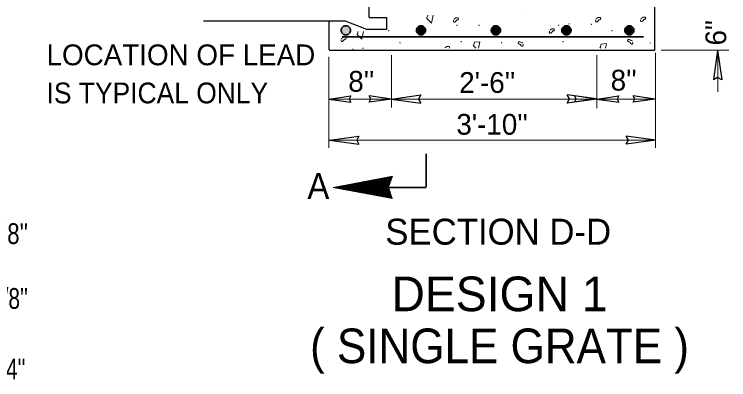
# Model space of a CAD drawing. Extents: x 385 to 753, y -129 to 142.
# Drawn here: x 509.31 to 550.56, y 2.79 to 23.87 of the extents above; entities that cross this region are included whole.
import ezdxf
from ezdxf.enums import TextEntityAlignment as Align

# ---------------------------------------------------------------- set-up
doc = ezdxf.new("R2010")
doc.units = 0
doc.header["$LTSCALE"] = 0.48
doc.linetypes.add('DOT_DASHED', pattern=[7.7, 5, -1.2, 0.3, -1.2])
for name, color, linetype, lineweight in [('1', 7, 'Continuous', 13), ('15', 7, 'Continuous', 13), ('25', 7, 'Continuous', 13)]:
    doc.layers.add(name, color=color, linetype=linetype, lineweight=lineweight)
doc.layers.add('10', color=7, linetype='Continuous')

msp = doc.modelspace()

# ---------------------------------------------------------------- hatches: boundary and pattern name
at = {"layer": '1'}
for points in [[(528.7157, 22.9483, 1), (528.1808, 22.9483, 1)], [(532.5183, 22.9483, 1), (533.0532, 22.9483, 1)], [(533.0556, 22.9483, 1), (532.6232, 22.9483, 1)], [(537.3819, 22.9483, 1), (536.847, 22.9483, 1)], [(537.3343, 22.9483, 1), (536.9019, 22.9483, 1)], [(540.917, 22.9483, 1), (541.4519, 22.9483, 1)], [(541.0044, 22.9483, 1), (541.4368, 22.9483, 1)], [(545.085, 22.9483, 1), (544.5501, 22.9483, 1)], [(544.551, 22.9483, 1), (544.9835, 22.9483, 1)]]:
    msp.add_hatch(color=256, dxfattribs=at).paths.add_polyline_path(points)

# ---------------------------------------------------------------- linework, layer by layer
at = {"layer": '1', "lineweight": 25}
for p, q in [((546.2987, 21.8082), (546.2987, 39.5297)), ((529.8028, 23.6837), (529.8028, 30.0862)), ((529.8028, 23.6837), (530.8233, 23.6837)), ((530.8233, 23.0136), (530.8233, 23.6837)), ((520.2301, 23.4916), (528.4065, 23.4916)), ((527.4871, 21.818), (527.4871, 23.4623)), ((527.4871, 21.8082), (546.2987, 21.8082)), ((549.9173, 21.798), (549.6833, 20.095)), ((549.9173, 21.798), (550.1513, 20.095)), ((527.4678, 18.9842), (528.745, 19.1597)), ((527.4678, 18.9842), (528.745, 18.8087)), ((531.0782, 18.9854), (529.8009, 19.1609)), ((531.0782, 18.9854), (529.8009, 18.8099)), ((531.0788, 18.9839), (532.7817, 19.2179)), ((531.0788, 18.9839), (532.7817, 18.7499)), ((542.9314, 18.9856), (541.2284, 19.2196)), ((542.9314, 18.9856), (541.2284, 18.7516)), ((542.9315, 18.9854), (541.6542, 19.1609)), ((542.9315, 18.9854), (541.6542, 18.8099)), ((542.9322, 18.9842), (544.2094, 19.1597)), ((542.9322, 18.9842), (544.2094, 18.8087)), ((546.3069, 18.9854), (545.0297, 19.1609)), ((546.3069, 18.9854), (545.0297, 18.8099)), ((527.5032, 16.6126), (529.2062, 16.8466)), ((527.5032, 16.6126), (529.2062, 16.3786)), ((546.3422, 16.6142), (544.6392, 16.8483)), ((546.3422, 16.6142), (544.6392, 16.3803))]:
    msp.add_line(p, q, dxfattribs=at)
at = {"layer": '1', "lineweight": 35}
for p, q in [((528.2318, 22.5647), (545.6436, 22.5647)), ((533.0802, 13.9176), (533.0802, 15.8244)), ((528.2524, 13.8783), (533.0828, 13.8783))]:
    msp.add_line(p, q, dxfattribs=at)
at = {"layer": '1'}
for p, q in [((531.0784, 18.4925), (531.0784, 21.524)), ((542.9317, 18.4572), (542.9317, 21.524)), ((546.3311, 16.1617), (546.3311, 21.6464)), ((546.6605, 21.7983), (550.5559, 21.7983)), ((549.9182, 19.4023), (549.9182, 21.7983)), ((527.4675, 16.1617), (527.4675, 21.4157)), ((542.9319, 18.9847), (546.3072, 18.9847)), ((527.5028, 16.6134), (546.3425, 16.6134))]:
    msp.add_line(p, q, dxfattribs=at)
at = {"layer": '1', "lineweight": 25}
for points in [[(528.4065, 23.4916), (529.6464, 23.0136), (530.8233, 23.0136)], [(550.1513, 20.095), (549.9149, 20.2267), (549.6833, 20.095)], [(528.745, 19.1597), (528.6462, 18.9823), (528.745, 18.8087)], [(529.8009, 18.8099), (529.8997, 18.9872), (529.8009, 19.1609)], [(532.7817, 19.2179), (532.65, 18.9815), (532.7817, 18.7499)], [(541.2284, 18.7516), (541.3602, 18.988), (541.2284, 19.2196)], [(541.6542, 18.8099), (541.7531, 18.9872), (541.6542, 19.1609)], [(544.2094, 19.1597), (544.1106, 18.9823), (544.2094, 18.8087)], [(545.0297, 18.8099), (545.1285, 18.9872), (545.0297, 19.1609)], [(529.2062, 16.8466), (529.0744, 16.6102), (529.2062, 16.3786)], [(544.6392, 16.3803), (544.7709, 16.6167), (544.6392, 16.8483)]]:
    msp.add_lwpolyline(points, dxfattribs=at)
at = {"layer": '1'}
msp.add_lwpolyline([(527.4675, 18.9847), (531.0784, 18.9847), (542.9317, 18.9847)], dxfattribs=at)
at = {"layer": '1', "linetype": 'DOT_DASHED', "lineweight": 35}
for centre, radius in [((528.4483, 22.9483), 0.2675), ((532.7858, 22.9483), 0.2675), ((532.8394, 22.9483), 0.2162), ((537.1144, 22.9483), 0.2675), ((537.1181, 22.9483), 0.2162), ((541.1844, 22.9483), 0.2675), ((541.2206, 22.9483), 0.2162), ((544.8176, 22.9483), 0.2675), ((544.7672, 22.9483), 0.2162)]:
    msp.add_circle(centre, radius, dxfattribs=at)
at = {"layer": '15'}
for p, q in [((530.6998, 13.3304), (530.6998, 14.4407)), ((530.7248, 13.3258), (530.7248, 14.4455)), ((531.1093, 14.4468), (530.7318, 14.4468)), ((530.7498, 13.3212), (530.7498, 14.4502)), ((530.7748, 13.3167), (530.7748, 14.455)), ((530.7998, 13.3121), (530.7998, 14.4597)), ((530.8248, 13.3076), (530.8248, 14.4645)), ((530.8498, 13.303), (530.8498, 14.4692)), ((531.118, 14.4718), (530.8635, 14.4718)), ((530.8748, 13.2984), (530.8748, 14.474)), ((530.8998, 13.2938), (530.8998, 14.4787)), ((530.9248, 13.9129), (530.9248, 14.4835)), ((530.9498, 13.9852), (530.9498, 14.4882)), ((530.9748, 14.0576), (530.9748, 14.4929)), ((531.1266, 14.4968), (530.9953, 14.4968)), ((530.9998, 14.1299), (530.9998, 14.4977)), ((531.0248, 14.2022), (531.0248, 14.5024)), ((531.0498, 14.2746), (531.0498, 14.5072)), ((531.0748, 14.347), (531.0748, 14.5119)), ((531.0998, 14.4193), (531.0998, 14.5167)), ((531.1248, 14.4917), (531.1248, 14.5214)), ((531.1352, 14.5218), (531.1271, 14.5218)), ((528.5248, 13.7287), (528.5248, 14.0281)), ((528.5498, 13.7242), (528.5498, 14.0328)), ((528.5748, 13.7196), (528.5748, 14.0376)), ((528.5998, 13.715), (528.5998, 14.0423)), ((530.9711, 14.0468), (528.6237, 14.0468)), ((528.6248, 13.7104), (528.6248, 14.0471)), ((528.6498, 13.7058), (528.6498, 14.0518)), ((528.6748, 13.7012), (528.6748, 14.0566)), ((528.6998, 13.6967), (528.6998, 14.0612)), ((528.7248, 13.6921), (528.7248, 14.066)), ((528.7498, 13.6875), (528.7498, 14.0708)), ((530.9797, 14.0718), (528.7554, 14.0718)), ((528.7748, 13.6829), (528.7748, 14.0755)), ((528.7998, 13.6783), (528.7998, 14.0802)), ((528.8248, 13.6738), (528.8248, 14.085)), ((528.8498, 13.6692), (528.8498, 14.0897)), ((528.8748, 13.6647), (528.8748, 14.0945)), ((530.9884, 14.0968), (528.8872, 14.0968)), ((528.8998, 13.6601), (528.8998, 14.0992)), ((528.9248, 13.6555), (528.9248, 14.104)), ((528.9498, 13.6509), (528.9498, 14.1087)), ((528.9748, 13.6463), (528.9748, 14.1135)), ((528.9998, 13.6418), (528.9998, 14.1182)), ((530.997, 14.1218), (529.0189, 14.1218)), ((529.0248, 13.6372), (529.0248, 14.1229)), ((529.0498, 13.6326), (529.0498, 14.1277)), ((529.0748, 13.628), (529.0748, 14.1324)), ((529.0998, 13.6234), (529.0998, 14.1372)), ((529.1248, 13.6188), (529.1248, 14.1419)), ((529.1498, 13.6143), (529.1498, 14.1467)), ((531.0057, 14.1468), (529.1507, 14.1468)), ((529.1748, 13.6097), (529.1748, 14.1514)), ((529.1998, 13.6051), (529.1998, 14.1562)), ((529.2248, 13.6006), (529.2248, 14.1609)), ((529.2498, 13.596), (529.2498, 14.1657)), ((529.2748, 13.5914), (529.2748, 14.1704)), ((531.0143, 14.1718), (529.2824, 14.1718)), ((529.2998, 13.5868), (529.2998, 14.1752)), ((529.3248, 13.5823), (529.3248, 14.1799)), ((529.3498, 13.5777), (529.3498, 14.1846)), ((529.3748, 13.5731), (529.3748, 14.1893)), ((529.3998, 13.5685), (529.3998, 14.1941)), ((531.0229, 14.1968), (529.4142, 14.1968)), ((529.4248, 13.5639), (529.4248, 14.1988)), ((529.4498, 13.5593), (529.4498, 14.2036)), ((529.4748, 13.5548), (529.4748, 14.2083)), ((529.4998, 13.5502), (529.4998, 14.2131)), ((529.5248, 13.5456), (529.5248, 14.2178)), ((531.0316, 14.2218), (529.546, 14.2218)), ((529.5498, 13.541), (529.5498, 14.2226)), ((529.5748, 13.5364), (529.5748, 14.2273)), ((529.5998, 13.5318), (529.5998, 14.2321)), ((529.6248, 13.5273), (529.6248, 14.2368)), ((529.6498, 13.5228), (529.6498, 14.2416)), ((529.6748, 13.5182), (529.6748, 14.2462)), ((531.0403, 14.2468), (529.6777, 14.2468)), ((529.6998, 13.5136), (529.6998, 14.251)), ((529.7248, 13.509), (529.7248, 14.2557)), ((529.7498, 13.5044), (529.7498, 14.2605)), ((529.7748, 13.4998), (529.7748, 14.2652)), ((529.7998, 13.4953), (529.7998, 14.27)), ((531.0488, 14.2718), (529.8095, 14.2718)), ((529.8248, 13.4907), (529.8248, 14.2747)), ((529.8498, 13.4861), (529.8498, 14.2795)), ((529.8748, 13.4815), (529.8748, 14.2843)), ((529.8998, 13.4769), (529.8998, 14.289)), ((529.9248, 13.4723), (529.9248, 14.2937)), ((531.0575, 14.2968), (529.9412, 14.2968)), ((529.9498, 13.4677), (529.9498, 14.2985)), ((529.9748, 13.4632), (529.9748, 14.3033)), ((529.9998, 13.4586), (529.9998, 14.3079)), ((530.0248, 13.4541), (530.0248, 14.3127)), ((530.0498, 13.4495), (530.0498, 14.3174)), ((531.0662, 14.3218), (530.073, 14.3218)), ((530.0748, 13.4449), (530.0748, 14.3222)), ((530.0998, 13.4403), (530.0998, 14.3269)), ((530.1248, 13.4357), (530.1248, 14.3317)), ((530.1498, 13.4312), (530.1498, 14.3364)), ((530.1748, 13.4266), (530.1748, 14.3412)), ((530.1998, 13.422), (530.1998, 14.3459)), ((531.0747, 14.3468), (530.2047, 14.3468)), ((530.2248, 13.4174), (530.2248, 14.3507)), ((530.2498, 13.4128), (530.2498, 14.3554)), ((530.2748, 13.4082), (530.2748, 14.3602)), ((530.2998, 13.4037), (530.2998, 14.3649)), ((530.3248, 13.3991), (530.3248, 14.3696)), ((531.0834, 14.3718), (530.3365, 14.3718)), ((530.3498, 13.3945), (530.3498, 14.3743)), ((530.3748, 13.3899), (530.3748, 14.3791)), ((530.3998, 13.3853), (530.3998, 14.3838)), ((530.4248, 13.3808), (530.4248, 14.3886)), ((530.4498, 13.3762), (530.4498, 14.3933)), ((531.0921, 14.3968), (530.4683, 14.3968)), ((530.4748, 13.3717), (530.4748, 14.3981)), ((530.4998, 13.3671), (530.4998, 14.4028)), ((530.5248, 13.3625), (530.5248, 14.4076)), ((530.5498, 13.3579), (530.5498, 14.4123)), ((530.5748, 13.3533), (530.5748, 14.4171)), ((530.5998, 13.3487), (530.5998, 14.4218)), ((531.1007, 14.4218), (530.6, 14.4218)), ((530.6248, 13.3442), (530.6248, 14.4265)), ((530.6498, 13.3396), (530.6498, 14.4313)), ((530.6748, 13.335), (530.6748, 14.436)), ((527.7248, 13.8752), (527.7248, 13.8762)), ((530.927, 13.8718), (527.7434, 13.8718)), ((527.7498, 13.8707), (527.7498, 13.881)), ((527.7748, 13.8661), (527.7748, 13.8857)), ((527.7998, 13.8615), (527.7998, 13.8905)), ((527.8248, 13.8569), (527.8248, 13.8952)), ((530.9193, 13.8968), (527.8331, 13.8968)), ((527.8498, 13.8523), (527.8498, 13.9)), ((527.8748, 13.8477), (527.8748, 13.9047)), ((530.9352, 13.8468), (527.8799, 13.8468)), ((527.8998, 13.8432), (527.8998, 13.9095)), ((527.9248, 13.8386), (527.9248, 13.9142)), ((527.9498, 13.834), (527.9498, 13.919)), ((530.9279, 13.9218), (527.9648, 13.9218)), ((527.9748, 13.8294), (527.9748, 13.9238)), ((527.9998, 13.8248), (527.9998, 13.9285)), ((530.9435, 13.8218), (528.0164, 13.8218)), ((528.0248, 13.8203), (528.0248, 13.9332)), ((528.0498, 13.8157), (528.0498, 13.9379)), ((528.0748, 13.8112), (528.0748, 13.9427)), ((530.9366, 13.9468), (528.0967, 13.9468)), ((528.0998, 13.8066), (528.0998, 13.9474)), ((528.1248, 13.802), (528.1248, 13.9522)), ((528.1498, 13.7974), (528.1498, 13.9569)), ((530.9518, 13.7968), (528.1529, 13.7968)), ((528.1748, 13.7928), (528.1748, 13.9617)), ((528.1998, 13.7882), (528.1998, 13.9664)), ((528.2248, 13.7837), (528.2248, 13.9712)), ((530.9452, 13.9718), (528.2284, 13.9718)), ((528.2498, 13.7791), (528.2498, 13.9759)), ((528.2748, 13.7745), (528.2748, 13.9807)), ((530.9601, 13.7718), (528.2895, 13.7718)), ((528.2998, 13.7699), (528.2998, 13.9854)), ((528.3248, 13.7653), (528.3248, 13.9902)), ((528.3498, 13.7607), (528.3498, 13.9949)), ((530.9538, 13.9968), (528.3602, 13.9968)), ((528.3748, 13.7562), (528.3748, 13.9996)), ((528.3998, 13.7516), (528.3998, 14.0043)), ((528.4248, 13.7471), (528.4248, 14.0091)), ((530.9683, 13.7468), (528.426, 13.7468)), ((528.4498, 13.7425), (528.4498, 14.0138)), ((528.4748, 13.7379), (528.4748, 14.0186)), ((530.9625, 14.0218), (528.4919, 14.0218)), ((528.4998, 13.7333), (528.4998, 14.0233)), ((530.9766, 13.7218), (528.5625, 13.7218)), ((530.9848, 13.6968), (528.699, 13.6968)), ((530.9932, 13.6718), (528.8356, 13.6718)), ((531.0014, 13.6468), (528.9721, 13.6468)), ((531.0097, 13.6218), (529.1086, 13.6218)), ((530.9248, 13.2892), (530.9248, 13.8783)), ((530.9498, 13.2847), (530.9498, 13.8027)), ((530.9748, 13.2801), (530.9748, 13.7272)), ((530.9998, 13.2755), (530.9998, 13.6516)), ((531.0179, 13.5968), (529.2451, 13.5968)), ((531.0263, 13.5718), (529.3816, 13.5718)), ((531.0345, 13.5468), (529.5182, 13.5468)), ((531.0427, 13.5218), (529.6547, 13.5218)), ((531.051, 13.4968), (529.7912, 13.4968)), ((531.0593, 13.4718), (529.9277, 13.4718)), ((531.0676, 13.4468), (530.0643, 13.4468)), ((531.0758, 13.4218), (530.2007, 13.4218)), ((531.0841, 13.3968), (530.3372, 13.3968)), ((531.0923, 13.3718), (530.4737, 13.3718)), ((531.1007, 13.3468), (530.6102, 13.3468)), ((531.1089, 13.3218), (530.7468, 13.3218)), ((531.1172, 13.2968), (530.8833, 13.2968)), ((531.1254, 13.2718), (531.0198, 13.2718)), ((531.0248, 13.2709), (531.0248, 13.576)), ((531.0498, 13.2663), (531.0498, 13.5004)), ((531.0748, 13.2617), (531.0748, 13.4248)), ((531.0998, 13.2572), (531.0998, 13.3492)), ((531.1248, 13.2526), (531.1248, 13.2737))]:
    msp.add_line(p, q, dxfattribs=at)
msp.add_lwpolyline([(531.1358, 14.5235), (527.722, 13.8758), (531.1322, 13.2512), (530.919, 13.896)], close=True, dxfattribs=at)
at = {"layer": '25'}
for p, q in [((533.1857, 23.8279), (533.1332, 23.6702)), ((529.1622, 22.8887), (529.1134, 22.7422)), ((535.8025, 22.0695), (535.9526, 21.9133)), ((543.1068, 21.9717), (543.1629, 21.9133))]:
    msp.add_line(p, q, dxfattribs=at)
for points in [[(533.1097, 23.6585), (533.3907, 23.3662), (533.4873, 23.8279)], [(534.6807, 23.5916), (534.7509, 23.6267), (534.8093, 23.6618), (534.8678, 23.6737), (534.9264, 23.6736), (534.9614, 23.6151), (534.9264, 23.5568), (534.8678, 23.5448), (534.8212, 23.4981), (534.7858, 23.4513), (534.7392, 23.4162), (534.6807, 23.4163), (534.6572, 23.4748), (534.6688, 23.5331)], [(538.6306, 23.8279), (538.6367, 23.8216), (538.638, 23.8279)], [(542.8965, 23.6102), (542.9667, 23.6453), (543.0251, 23.6803), (543.0836, 23.6922), (543.1422, 23.6922), (543.1772, 23.6336), (543.1422, 23.5753), (543.0836, 23.5634), (543.037, 23.5166), (543.0018, 23.4698), (542.955, 23.4347), (542.8966, 23.4348), (542.8731, 23.4933), (542.8847, 23.5516)], [(545.4889, 23.6321), (545.5592, 23.6672), (545.6175, 23.7023), (545.676, 23.7142), (545.7347, 23.7141), (545.7697, 23.6556), (545.7347, 23.5972), (545.676, 23.5853), (545.6294, 23.5386), (545.5942, 23.4918), (545.5474, 23.4567), (545.489, 23.4568), (545.4655, 23.5153), (545.4772, 23.5736)], [(534.8548, 23.2096), (534.8688, 23.2646), (534.8704, 23.2662)], [(536.1493, 23.2063), (536.1352, 23.2613), (536.1336, 23.2628)], [(540.7325, 23.2096), (540.7465, 23.2646), (540.7481, 23.2662)], [(541.3295, 23.2764), (541.3435, 23.3314), (541.3452, 23.3329)], [(542.624, 23.2731), (542.6098, 23.3281), (542.6082, 23.3297)], [(529.0901, 22.7302), (529.3709, 22.4382), (529.4652, 22.8887)], [(530.9193, 22.9503), (530.9312, 22.9303), (530.9193, 22.9102)], [(537.2325, 22.8622), (537.2465, 22.9172), (537.2481, 22.9187)], [(540.2207, 22.9602), (540.291, 22.9954), (540.3494, 23.0305), (540.4078, 23.0424), (540.4665, 23.0422), (540.5015, 22.9838), (540.4665, 22.9253), (540.4078, 22.9135), (540.3612, 22.8667), (540.326, 22.82), (540.2792, 22.7849), (540.2208, 22.785), (540.1974, 22.8435), (540.209, 22.9017)], [(543.8134, 22.9644), (543.8275, 22.9095), (543.829, 22.9079)], [(528.1933, 22.4762), (528.2635, 22.5113), (528.3218, 22.5464), (528.3803, 22.5582), (528.439, 22.5582), (528.474, 22.4997), (528.439, 22.4413), (528.3803, 22.4294), (528.3338, 22.3827), (528.2985, 22.3359), (528.2518, 22.3008), (528.1933, 22.3009), (528.1698, 22.3594), (528.1815, 22.4177)], [(535.1018, 22.2609), (535.1157, 22.3159), (535.1174, 22.3174)], [(536.1119, 21.9133), (536.1886, 22.2801), (535.8843, 22.2567), (535.8259, 22.0813)], [(538.6728, 22.2021), (538.6028, 22.2372), (538.5441, 22.2722), (538.4857, 22.284), (538.427, 22.284), (538.3921, 22.2255), (538.4272, 22.1669), (538.4857, 22.1551), (538.5323, 22.1084), (538.5676, 22.0616), (538.6142, 22.0266), (538.6728, 22.0266), (538.6962, 22.0851), (538.6846, 22.1436)], [(540.9794, 22.261), (540.9934, 22.3159), (540.9951, 22.3175)], [(544.9974, 22.3328), (544.9272, 22.3678), (544.8687, 22.4028), (544.8102, 22.4146), (544.7515, 22.4146), (544.7167, 22.3561), (544.7518, 22.2976), (544.8102, 22.2858), (544.8569, 22.2391), (544.8922, 22.1922), (544.9388, 22.1572), (544.9974, 22.1572), (545.0208, 22.2157), (545.0092, 22.2742)], [(528.8435, 21.8411), (528.8521, 21.8747), (528.8537, 21.8762)], [(529.4352, 21.8866), (529.4492, 21.9416), (529.4507, 21.9431)], [(531.5674, 22.261), (531.5815, 22.2062), (531.583, 22.2045)], [(534.1611, 21.9357), (534.2313, 21.9708), (534.2898, 22.006), (534.3482, 22.0178), (534.4068, 22.0177), (534.4418, 21.9593), (534.4143, 21.9133)], [(537.4451, 22.261), (537.4592, 22.2062), (537.4607, 22.2045)], [(543.4366, 21.9133), (543.4928, 22.1824), (543.1887, 22.1593), (543.1302, 21.9837)], [(546.0341, 22.2037), (546.027, 22.2312), (546.0263, 22.232)]]:
    msp.add_lwpolyline(points, dxfattribs=at)

# ---------------------------------------------------------------- texts
at = {"layer": '10'}
msp.add_text('6"', height=1.2, rotation=90, dxfattribs=at).set_placement((550.4132, 22.0732))
for s, height, p in [('LOCATION OF LEAD', 1.2, (511.1695, 20.9337)), ("8''", 1.2, (543.7391, 19.4708)), ("8''", 1.2, (528.5889, 19.4041)), ("2'-6''", 1.2, (534.996, 19.3373)), ("3'-10''", 1.2, (534.8305, 16.9259)), ('SECTION D-D', 1.5, (530.7283, 10.579))]:
    msp.add_text(s, height=height, dxfattribs=at).set_placement(p)
for s, height, width, p in [('IS TYPICAL ONLY', 1.2, 0.95, (511.1695, 18.7338)), ('A', 1.5, 0.95, (526.2278, 13.2154)), ("1/8''", 1.2, 0.8, (507.8263, 10.6173)), ("1 3/8''", 1.2, 0.75, (506.9592, 6.8751)), ("1 3/4''", 1.2, 0.75, (506.8173, 2.8036))]:
    msp.add_text(s, height=height, dxfattribs=dict(at, width=width)).set_placement(p)
msp.add_text('DESIGN 1', height=2, dxfattribs=at).set_placement((537.324, 6.7385), align=Align.CENTER)
at = {"layer": '10', "width": 0.95}
msp.add_text('( SINGLE GRATE )', height=2, dxfattribs=at).set_placement((537.324, 3.7385), align=Align.CENTER)

doc.saveas('drawing.dxf')
